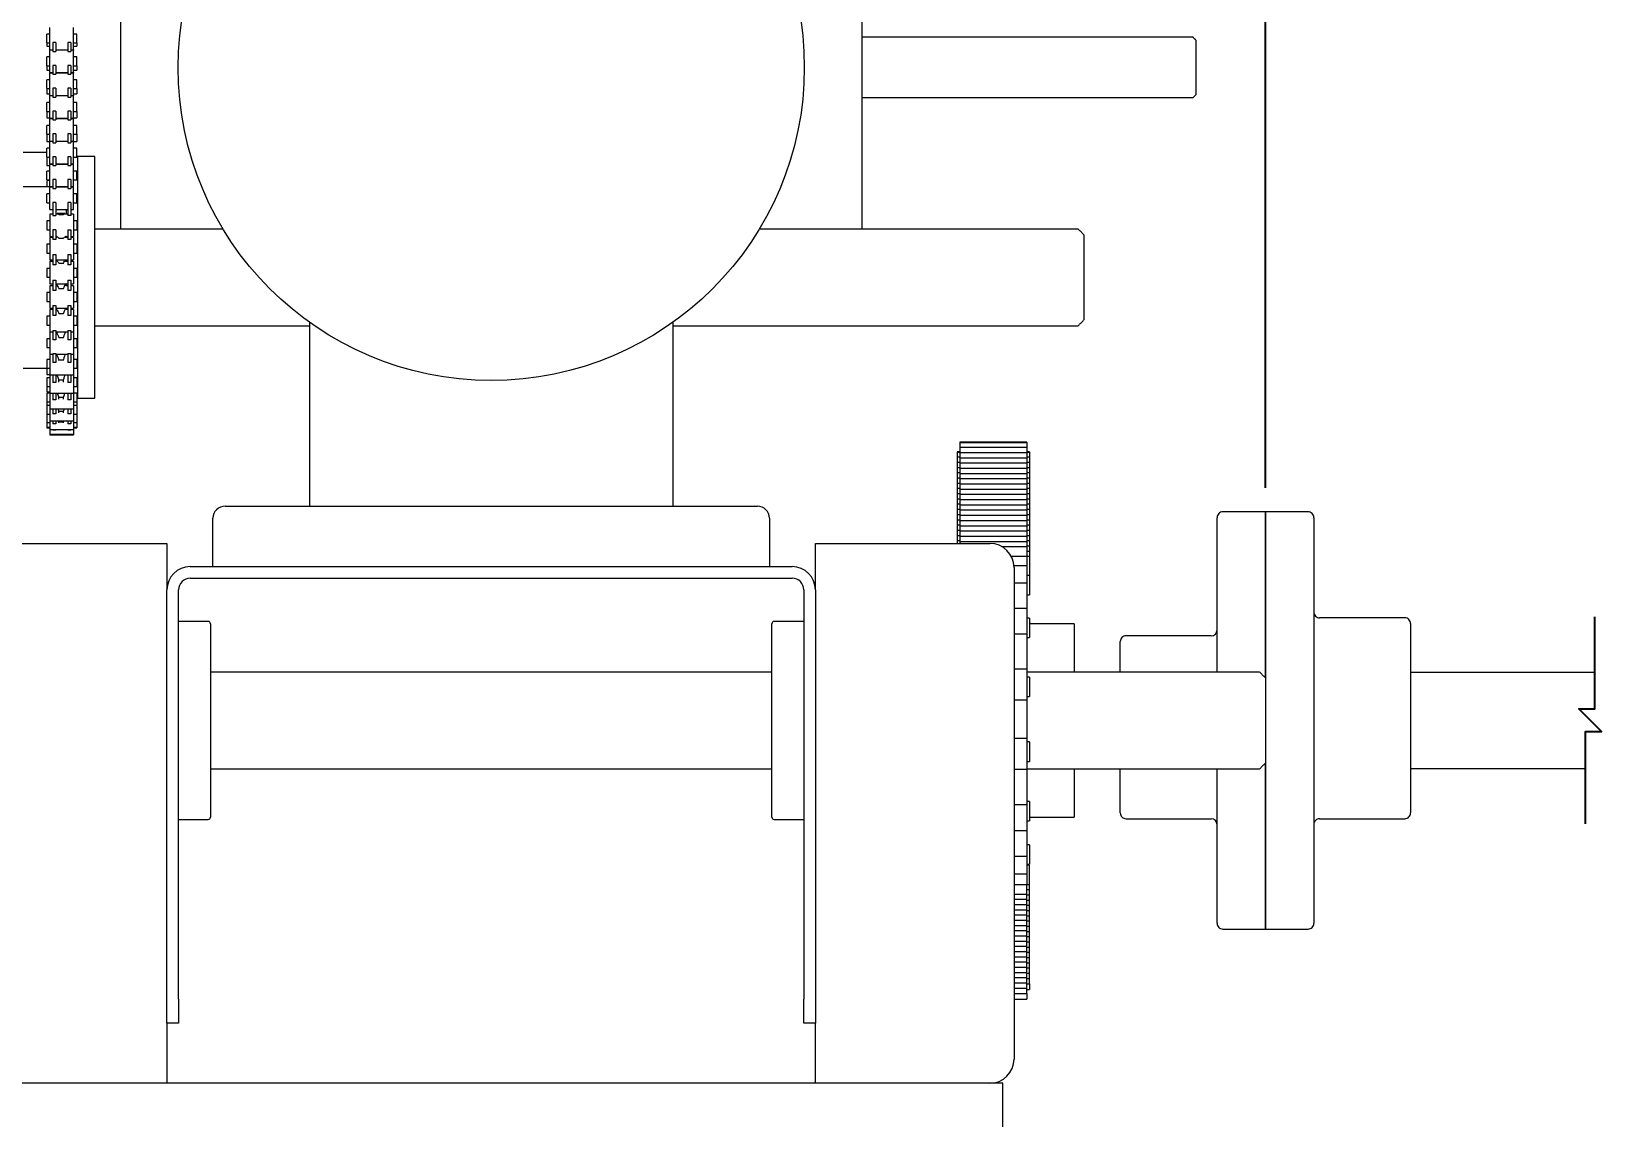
# Model space of a CAD drawing. Header units: inches. Extents: x 28.28 to 36.84, y 9.54 to 18.41.
# Drawn here: x 31.765 to 35.821, y 12.787 to 15.594 of the extents above; entities that cross this region are included whole.
import ezdxf

# ---------------------------------------------------------------- set-up
doc = ezdxf.new("R2010")
doc.units = ezdxf.units.IN
doc.header["$MEASUREMENT"] = 0
doc.header["$PDSIZE"] = -1
doc.layers.add('DIM', color=1, linetype='Continuous')
doc.styles.add('ROMANS', font='romans.shx')
doc.styles.add('SLDTEXTSTYLE0', font='ARIAL.TTF', dxfattribs={"width": 0.7})
doc.dimstyles.new('SLDDIMSTYLE3', dxfattribs={"dimtxt": 0.125, "dimasz": 0.15, "dimexe": 0, "dimexo": 0.0625, "dimgap": 0.03125, "dimtad": 0, "dimtih": 1, "dimtoh": 1, "dimdec": 3, "dimlfac": 4, "dimrnd": 1e-09, "dimzin": 12, "dimdsep": 46, "dimtxsty": 'SLDTEXTSTYLE0', "dimsah": 1, "dimcen": 0.09, "dimadec": 0, "dimazin": 0, "dimtfac": 1, "dimtdec": 3, "dimtofl": 0, "dimtmove": 0, "dimatfit": 3, "dimfxl": 0, "dimtolj": 1, "dimtzin": 12, "dimarcsym": 0})

# ---------------------------------------------------------------- blocks, each defined once
blk = doc.blocks.new('*D9')
at = {"layer": 'DEFPOINTS', "color": 0}
for p in [(34.9523, 18.0737), (30.9523, 14.352), (34.9523, 14.352)]:
    blk.add_point(p, dxfattribs=at)
at = {"layer": 'DIM', "color": 0, "lineweight": -2}
for p, q in [((30.9523, 14.4145), (30.9523, 18.0737)), ((31.1023, 18.0737), (32.2514, 18.0737)), ((34.8023, 18.0737), (33.6532, 18.0737)), ((34.9523, 14.4145), (34.9523, 18.0737))]:
    blk.add_line(p, q, dxfattribs=at)
at = {"layer": 'DIM', "color": 0}
for points in [[(31.1023, 18.0987), (31.1023, 18.0487), (30.9523, 18.0737)], [(34.8023, 18.0987), (34.8023, 18.0487), (34.9523, 18.0737)]]:
    blk.add_solid(points, dxfattribs=at)
at = {"layer": 'DIM', "color": 0, "insert": (32.9523, 18.2403), "char_height": 0.125, "attachment_point": 2, "style": 'ROMANS'}
blk.add_mtext('\\A1;16\\PSHAFT LENGTH', dxfattribs=at)

msp = doc.modelspace()

# ---------------------------------------------------------------- linework, layer by layer
at = {"color": 7, "linetype": 'Continuous', "lineweight": 15}
for p, q in [((33.909835, 16.180615), (33.909835, 15.082981)), ((31.994834, 16.11799), (31.994834, 15.082981)), ((31.804209, 15.563864), (31.804209, 15.586488)), ((31.812336, 15.546426), (31.812336, 15.603926)), ((31.873586, 15.546426), (31.873586, 15.603926)), ((31.88171, 15.563864), (31.88171, 15.586488)), ((31.804209, 15.563864), (31.804209, 15.555381)), ((31.812336, 15.546426), (31.812336, 15.544924)), ((31.812336, 15.487422), (31.812336, 15.544924)), ((31.827336, 15.564629), (31.819836, 15.564629)), ((31.819836, 15.564629), (31.819836, 15.541827)), ((31.819836, 15.541827), (31.827336, 15.541827)), ((31.827336, 15.564629), (31.827336, 15.541827)), ((31.866086, 15.564629), (31.858586, 15.564629)), ((31.858586, 15.564629), (31.858586, 15.541827)), ((31.858586, 15.541827), (31.866086, 15.541827)), ((31.866086, 15.564629), (31.866086, 15.541827)), ((31.873586, 15.546426), (31.873586, 15.544924)), ((31.873586, 15.487422), (31.873586, 15.544924)), ((31.88171, 15.563864), (31.88171, 15.555381)), ((34.772711, 15.570981), (34.772711, 15.429981)), ((31.804209, 15.50486), (31.804209, 15.527486)), ((31.804209, 15.50486), (31.804209, 15.493711)), ((31.827336, 15.505627), (31.819836, 15.505627)), ((31.819836, 15.505627), (31.819836, 15.482825)), ((31.827336, 15.505627), (31.827336, 15.482825)), ((31.866086, 15.505627), (31.858586, 15.505627)), ((31.858586, 15.505627), (31.858586, 15.482825)), ((31.866086, 15.505627), (31.866086, 15.482825)), ((31.88171, 15.50486), (31.88171, 15.527486)), ((31.88171, 15.50486), (31.88171, 15.493711)), ((31.804209, 15.445859), (31.804209, 15.468483)), ((31.812336, 15.487422), (31.812336, 15.48592)), ((31.812336, 15.428421), (31.812336, 15.48592)), ((31.819836, 15.482825), (31.827336, 15.482825)), ((31.858586, 15.482825), (31.866086, 15.482825)), ((31.873586, 15.487422), (31.873586, 15.48592)), ((31.873586, 15.428421), (31.873586, 15.48592)), ((31.88171, 15.445859), (31.88171, 15.468483)), ((31.804209, 15.445859), (31.804209, 15.432042)), ((31.812336, 15.428421), (31.812336, 15.426919)), ((31.812336, 15.369419), (31.812336, 15.426919)), ((31.827336, 15.446624), (31.819836, 15.446624)), ((31.819836, 15.446624), (31.819836, 15.423821)), ((31.819836, 15.423821), (31.827336, 15.423821)), ((31.827336, 15.446624), (31.827336, 15.423821)), ((31.866086, 15.446624), (31.858586, 15.446624)), ((31.858586, 15.446624), (31.858586, 15.423821)), ((31.858586, 15.423821), (31.866086, 15.423821)), ((31.866086, 15.446624), (31.866086, 15.423821)), ((31.873586, 15.428421), (31.873586, 15.426919)), ((31.873586, 15.369419), (31.873586, 15.426919)), ((31.88171, 15.445859), (31.88171, 15.432042)), ((31.804209, 15.386857), (31.804209, 15.409481)), ((31.804209, 15.386857), (31.804209, 15.370374)), ((31.827336, 15.387622), (31.819836, 15.387622)), ((31.819836, 15.387622), (31.819836, 15.36482)), ((31.827336, 15.387622), (31.827336, 15.36482)), ((31.866086, 15.387622), (31.858586, 15.387622)), ((31.858586, 15.387622), (31.858586, 15.36482)), ((31.866086, 15.387622), (31.866086, 15.36482)), ((31.88171, 15.386857), (31.88171, 15.409481)), ((31.88171, 15.386857), (31.88171, 15.370374)), ((31.804209, 15.327853), (31.804209, 15.350479)), ((31.812336, 15.369419), (31.812336, 15.367915)), ((31.812336, 15.310415), (31.812336, 15.367915)), ((31.819836, 15.36482), (31.827336, 15.36482)), ((31.858586, 15.36482), (31.866086, 15.36482)), ((31.873586, 15.369419), (31.873586, 15.367915)), ((31.873586, 15.310415), (31.873586, 15.367915)), ((31.88171, 15.327853), (31.88171, 15.350479)), ((31.804209, 15.327853), (31.804209, 15.323244)), ((31.804209, 15.323244), (31.804209, 15.308705)), ((31.804209, 15.268852), (31.804209, 15.291476)), ((31.812336, 15.310415), (31.812336, 15.308705)), ((31.812336, 15.251414), (31.812336, 15.308913)), ((31.827336, 15.328618), (31.819836, 15.328618)), ((31.819836, 15.328618), (31.819836, 15.305818)), ((31.819836, 15.305818), (31.827336, 15.305818)), ((31.827336, 15.328618), (31.827336, 15.305818)), ((31.866086, 15.328618), (31.858586, 15.328618)), ((31.858586, 15.328618), (31.858586, 15.305818)), ((31.858586, 15.305818), (31.866086, 15.305818)), ((31.866086, 15.328618), (31.866086, 15.305818)), ((31.873586, 15.310415), (31.873586, 15.308705)), ((31.873586, 15.251414), (31.873586, 15.308913)), ((31.88171, 15.327853), (31.88171, 15.323244)), ((31.88171, 15.323244), (31.88171, 15.308705)), ((31.88171, 15.268852), (31.88171, 15.291476)), ((31.804209, 15.268852), (31.804209, 15.261577)), ((31.804209, 15.261577), (31.804209, 15.247037)), ((31.812336, 15.251414), (31.812336, 15.249912)), ((31.827336, 15.269617), (31.819836, 15.269617)), ((31.819836, 15.269617), (31.819836, 15.246814)), ((31.827336, 15.269617), (31.827336, 15.246814)), ((31.854897, 15.249912), (31.854897, 15.251414)), ((31.866086, 15.269617), (31.858586, 15.269617)), ((31.858586, 15.269617), (31.858586, 15.246814)), ((31.866086, 15.269617), (31.866086, 15.246814)), ((31.884896, 14.645481), (31.884896, 15.270482)), ((31.884896, 14.645481), (31.884896, 15.270478)), ((31.928647, 14.645481), (31.928647, 15.270478)), ((31.804209, 15.209848), (31.804209, 15.232474)), ((31.812336, 15.192412), (31.812336, 15.249912)), ((31.819836, 15.246814), (31.827336, 15.246814)), ((31.827336, 15.210615), (31.819836, 15.210615)), ((31.819836, 15.210615), (31.819836, 15.187813)), ((31.827336, 15.210615), (31.827336, 15.187813)), ((31.858586, 15.246814), (31.866086, 15.246814)), ((31.866086, 15.210615), (31.858586, 15.210615)), ((31.858586, 15.210615), (31.858586, 15.187813)), ((31.866086, 15.210615), (31.866086, 15.187813)), ((31.873586, 15.192412), (31.873586, 15.249912)), ((31.88171, 15.209848), (31.88171, 15.232474)), ((31.804209, 15.207994), (31.804209, 15.199907)), ((31.804209, 15.199907), (31.804209, 15.192356)), ((31.804209, 15.150846), (31.804209, 15.173472)), ((31.812336, 15.133408), (31.812336, 15.190908)), ((31.819836, 15.187813), (31.827336, 15.187813)), ((31.854897, 15.190908), (31.854897, 15.192356)), ((31.858586, 15.187813), (31.866086, 15.187813)), ((31.873586, 15.133408), (31.873586, 15.190908)), ((31.88171, 15.150846), (31.88171, 15.173472)), ((31.827336, 15.151611), (31.819836, 15.151611)), ((31.819836, 15.151611), (31.819836, 15.11811)), ((31.827336, 15.151611), (31.827336, 15.11811)), ((31.854897, 15.123602), (31.854897, 15.133408)), ((31.866086, 15.151611), (31.858586, 15.151611)), ((31.858586, 15.151611), (31.858586, 15.11811)), ((31.866086, 15.151611), (31.866086, 15.11811)), ((31.804209, 15.10377), (31.804209, 15.095684)), ((31.804209, 15.095684), (31.804209, 15.081144)), ((31.812336, 15.121208), (31.812336, 15.100659)), ((31.812336, 15.100659), (31.812336, 15.063708)), ((31.819836, 15.11811), (31.827336, 15.11811)), ((31.835084, 15.120894), (31.847148, 15.120894)), ((31.854897, 15.121208), (31.854897, 15.123602)), ((31.866086, 15.11811), (31.858586, 15.11811)), ((31.873586, 15.121208), (31.873586, 15.100659)), ((31.873586, 15.100659), (31.873586, 15.063708)), ((31.88171, 15.10377), (31.88171, 15.095684)), ((31.88171, 15.095684), (31.88171, 15.081144)), ((31.812336, 15.060991), (31.812336, 15.035783)), ((31.827336, 15.08124), (31.819836, 15.08124)), ((31.819836, 15.08124), (31.819836, 15.055824)), ((31.827336, 15.055824), (31.819836, 15.055824)), ((31.827336, 15.08124), (31.827336, 15.055824)), ((31.835084, 15.059285), (31.847148, 15.059285)), ((31.854897, 15.060991), (31.854897, 15.063708)), ((31.858586, 15.08124), (31.866086, 15.08124)), ((31.858586, 15.08124), (31.858586, 15.055824)), ((31.866086, 15.055824), (31.858586, 15.055824)), ((31.866086, 15.08124), (31.866086, 15.055824)), ((31.873586, 15.060991), (31.873586, 15.035783)), ((34.483584, 15.067982), (34.483584, 14.847982)), ((31.804209, 15.043553), (31.804209, 15.033636)), ((31.804209, 15.033636), (31.804209, 15.020929)), ((31.812336, 15.035783), (31.812336, 15.003491)), ((31.819836, 15.016808), (31.827336, 15.016808)), ((31.819836, 15.016808), (31.819836, 14.990533)), ((31.827336, 15.016808), (31.827336, 14.990533)), ((31.858586, 15.016808), (31.866086, 15.016808)), ((31.858586, 15.016808), (31.858586, 14.990533)), ((31.866086, 15.016808), (31.866086, 14.990533)), ((31.873586, 15.035783), (31.873586, 15.003491)), ((31.88171, 15.043553), (31.88171, 15.033636)), ((31.88171, 15.033636), (31.88171, 15.020929)), ((31.804209, 14.981301), (31.804209, 14.96951)), ((31.804209, 14.96951), (31.804209, 14.958675)), ((31.812336, 14.998739), (31.812336, 14.968773)), ((31.812336, 14.968773), (31.812336, 14.941237)), ((31.827336, 14.990533), (31.819836, 14.990533)), ((31.835084, 14.994914), (31.847148, 14.994914)), ((31.854897, 14.998739), (31.854897, 15.003491)), ((31.866086, 14.990533), (31.858586, 14.990533)), ((31.873586, 14.998739), (31.873586, 14.968773)), ((31.873586, 14.968773), (31.873586, 14.941237)), ((31.88171, 14.981301), (31.88171, 14.96951)), ((31.88171, 14.96951), (31.88171, 14.958675)), ((31.812336, 14.936154), (31.812336, 14.901464)), ((31.819836, 14.950762), (31.827336, 14.950762)), ((31.819836, 14.950762), (31.819836, 14.924348)), ((31.827336, 14.950762), (31.827336, 14.924348)), ((31.835084, 14.929535), (31.847148, 14.929535)), ((31.854897, 14.936154), (31.854897, 14.941237)), ((31.858586, 14.950762), (31.866086, 14.950762)), ((31.858586, 14.950762), (31.858586, 14.924348)), ((31.866086, 14.950762), (31.866086, 14.924348)), ((31.873586, 14.936154), (31.873586, 14.901464)), ((31.804209, 14.918717), (31.804209, 14.905068)), ((31.804209, 14.905068), (31.804209, 14.896093)), ((31.812336, 14.901464), (31.812336, 14.878655)), ((31.827336, 14.924348), (31.819836, 14.924348)), ((31.866086, 14.924348), (31.858586, 14.924348)), ((31.873586, 14.901464), (31.873586, 14.878655)), ((31.88171, 14.918717), (31.88171, 14.905068)), ((31.88171, 14.905068), (31.88171, 14.896093)), ((31.804209, 14.857521), (31.804209, 14.842075)), ((31.812336, 14.874959), (31.812336, 14.835706)), ((31.819836, 14.884916), (31.827336, 14.884916)), ((31.819836, 14.884916), (31.819836, 14.859086)), ((31.827336, 14.859086), (31.819836, 14.859086)), ((31.827336, 14.884916), (31.827336, 14.859086)), ((31.835084, 14.864932), (31.847148, 14.864932)), ((31.854897, 14.874959), (31.854897, 14.878655)), ((31.858586, 14.884916), (31.866086, 14.884916)), ((31.858586, 14.884916), (31.858586, 14.859086)), ((31.866086, 14.859086), (31.858586, 14.859086)), ((31.866086, 14.884916), (31.866086, 14.859086)), ((31.873586, 14.874959), (31.873586, 14.835706)), ((31.88171, 14.857521), (31.88171, 14.842075)), ((31.804209, 14.842075), (31.804209, 14.834897)), ((31.812336, 14.835706), (31.812336, 14.817459)), ((31.812336, 14.816828), (31.812336, 14.773302)), ((31.819836, 14.82107), (31.827336, 14.82107)), ((31.819836, 14.82107), (31.819836, 14.796536)), ((31.827336, 14.82107), (31.827336, 14.796536)), ((31.858586, 14.82107), (31.866086, 14.82107)), ((31.858586, 14.82107), (31.858586, 14.796536)), ((31.866086, 14.82107), (31.866086, 14.796536)), ((31.873586, 14.835706), (31.873586, 14.817459)), ((31.873586, 14.816828), (31.873586, 14.773302)), ((31.88171, 14.842075), (31.88171, 14.834897)), ((32.483585, 14.366731), (32.483585, 14.841429)), ((33.421084, 14.841429), (33.421084, 14.366731)), ((31.804209, 14.79939), (31.804209, 14.782264)), ((31.804209, 14.782264), (31.804209, 14.776764)), ((31.812336, 14.773302), (31.812336, 14.759326)), ((31.827336, 14.796536), (31.819836, 14.796536)), ((31.835084, 14.802865), (31.847148, 14.802865)), ((31.866086, 14.796536), (31.858586, 14.796536)), ((31.873586, 14.773302), (31.873586, 14.759326)), ((31.88171, 14.79939), (31.88171, 14.782264)), ((31.88171, 14.782264), (31.88171, 14.776764)), ((31.804209, 14.745917), (31.804209, 14.727271)), ((31.804209, 14.727271), (31.804209, 14.723293)), ((31.812336, 14.759326), (31.812336, 14.715962)), ((31.819836, 14.760982), (31.827336, 14.760982)), ((31.819836, 14.760982), (31.819836, 14.738412)), ((31.827336, 14.738412), (31.819836, 14.738412)), ((31.827336, 14.760982), (31.827336, 14.738412)), ((31.835084, 14.743519), (31.835084, 14.745032)), ((31.835084, 14.745032), (31.847148, 14.745032)), ((31.847148, 14.743519), (31.847148, 14.745032)), ((31.858586, 14.760982), (31.866086, 14.760982)), ((31.858586, 14.760982), (31.858586, 14.738412)), ((31.866086, 14.738412), (31.858586, 14.738412)), ((31.866086, 14.760982), (31.866086, 14.738412)), ((31.873586, 14.759326), (31.873586, 14.715962)), ((31.88171, 14.745917), (31.88171, 14.727271)), ((31.88171, 14.727271), (31.88171, 14.723293)), ((31.804209, 14.723293), (31.804209, 14.706883)), ((31.804209, 14.698574), (31.804209, 14.678604)), ((31.812336, 14.715962), (31.812336, 14.705855)), ((31.812336, 14.705855), (31.812336, 14.665261)), ((31.819836, 14.706294), (31.827336, 14.706294)), ((31.819836, 14.706294), (31.819836, 14.686312)), ((31.827336, 14.686312), (31.819836, 14.686312)), ((31.827336, 14.706294), (31.827336, 14.686312)), ((31.835084, 14.687216), (31.835084, 14.693005)), ((31.835084, 14.693005), (31.847148, 14.693005)), ((31.847148, 14.687216), (31.847148, 14.693005)), ((31.858586, 14.706294), (31.866086, 14.706294)), ((31.858586, 14.706294), (31.858586, 14.686312)), ((31.866086, 14.686312), (31.858586, 14.686312)), ((31.866086, 14.706294), (31.866086, 14.686312)), ((31.873586, 14.715962), (31.873586, 14.705855)), ((31.873586, 14.705855), (31.873586, 14.665261)), ((31.88171, 14.698574), (31.88171, 14.678604)), ((31.804209, 14.678604), (31.804209, 14.675947)), ((31.804209, 14.675947), (31.804209, 14.661858)), ((31.804209, 14.658653), (31.804209, 14.637601)), ((31.812336, 14.665261), (31.812336, 14.658509)), ((31.812336, 14.658653), (31.812336, 14.622587)), ((31.819836, 14.658512), (31.827336, 14.658512)), ((31.819836, 14.658512), (31.819836, 14.641663)), ((31.827336, 14.658512), (31.827336, 14.641663)), ((31.835084, 14.643374), (31.835084, 14.648208)), ((31.835084, 14.648208), (31.847148, 14.648208)), ((31.847148, 14.643374), (31.847148, 14.648208)), ((31.858586, 14.658512), (31.866086, 14.658512)), ((31.858586, 14.658512), (31.858586, 14.641663)), ((31.866086, 14.658512), (31.866086, 14.641663)), ((31.873586, 14.665261), (31.873586, 14.658509)), ((31.873586, 14.658653), (31.873586, 14.622587)), ((31.88171, 14.678604), (31.88171, 14.675947)), ((31.88171, 14.658653), (31.88171, 14.637601)), ((31.804209, 14.637601), (31.804209, 14.636026)), ((31.804209, 14.636026), (31.804209, 14.627252)), ((31.804209, 14.627252), (31.804209, 14.605384)), ((31.804209, 14.605384), (31.804209, 14.604626)), ((31.804209, 14.604626), (31.804209, 14.582837)), ((31.812336, 14.622587), (31.812336, 14.618591)), ((31.812336, 14.618893), (31.812336, 14.589112)), ((31.827336, 14.641663), (31.819836, 14.641663)), ((31.819836, 14.61894), (31.819836, 14.605689)), ((31.827336, 14.605689), (31.819836, 14.605689)), ((31.827336, 14.61894), (31.827336, 14.605689)), ((31.835084, 14.608113), (31.835084, 14.611861)), ((31.835084, 14.611861), (31.847148, 14.611861)), ((31.847148, 14.608113), (31.847148, 14.611861)), ((31.866086, 14.641663), (31.858586, 14.641663)), ((31.858586, 14.61894), (31.858586, 14.605689)), ((31.866086, 14.605689), (31.858586, 14.605689)), ((31.866086, 14.61894), (31.866086, 14.605689)), ((31.873586, 14.622587), (31.873586, 14.618591)), ((31.873586, 14.618893), (31.873586, 14.589112)), ((31.88171, 14.637601), (31.88171, 14.636026)), ((31.88171, 14.636026), (31.88171, 14.627252)), ((31.88171, 14.627252), (31.88171, 14.605384)), ((31.88171, 14.605384), (31.88171, 14.604626)), ((31.88171, 14.604626), (31.88171, 14.582837)), ((31.804209, 14.582837), (31.804209, 14.582607)), ((31.804209, 14.582607), (31.804209, 14.570581)), ((31.804209, 14.570581), (31.804209, 14.570574)), ((31.804209, 14.570581), (31.804209, 14.568856)), ((31.812336, 14.589112), (31.812336, 14.58719)), ((31.812336, 14.58719), (31.812336, 14.565756)), ((31.812336, 14.565756), (31.812336, 14.565169)), ((31.812336, 14.565169), (31.812336, 14.553155)), ((31.819836, 14.58719), (31.819836, 14.579376)), ((31.827336, 14.579376), (31.819836, 14.579376)), ((31.819836, 14.565169), (31.819836, 14.563449)), ((31.827336, 14.563449), (31.819836, 14.563449)), ((31.827336, 14.58719), (31.827336, 14.579376)), ((31.827336, 14.565169), (31.827336, 14.563449)), ((31.835084, 14.582394), (31.835084, 14.584954)), ((31.835084, 14.584954), (31.847148, 14.584954)), ((31.847148, 14.582394), (31.847148, 14.584954)), ((31.858586, 14.58719), (31.858586, 14.579376)), ((31.866086, 14.579376), (31.858586, 14.579376)), ((31.858586, 14.565169), (31.858586, 14.563449)), ((31.866086, 14.563449), (31.858586, 14.563449)), ((31.866086, 14.58719), (31.866086, 14.579376)), ((31.866086, 14.565169), (31.866086, 14.563449)), ((31.873586, 14.589112), (31.873586, 14.58719)), ((31.873586, 14.58719), (31.873586, 14.565756)), ((31.873586, 14.565756), (31.873586, 14.565169)), ((31.873586, 14.565169), (31.873586, 14.553155)), ((31.88171, 14.582837), (31.88171, 14.582607)), ((31.88171, 14.582607), (31.88171, 14.570581)), ((31.88171, 14.570581), (31.88171, 14.570574)), ((31.88171, 14.570581), (31.88171, 14.568856)), ((31.812336, 14.553155), (31.812336, 14.553136)), ((31.812336, 14.553155), (31.812336, 14.551418)), ((31.873586, 14.553155), (31.873586, 14.553136)), ((31.873586, 14.553155), (31.873586, 14.551418)), ((34.162585, 14.532082), (34.162585, 14.530409)), ((34.162585, 14.530409), (34.162585, 14.518101)), ((34.336334, 14.532087), (34.336334, 14.530409)), ((34.336334, 14.530409), (34.336334, 14.518101)), ((34.155711, 14.507085), (34.155711, 14.50541)), ((34.155711, 14.50541), (34.155711, 14.493102)), ((34.155711, 14.493102), (34.155711, 14.479595)), ((34.162585, 14.518101), (34.162585, 14.504596)), ((34.162585, 14.504596), (34.162585, 14.491088)), ((34.162585, 14.491088), (34.162585, 14.477583)), ((34.336334, 14.518101), (34.336334, 14.504596)), ((34.336334, 14.504596), (34.336334, 14.491088)), ((34.336334, 14.491088), (34.336334, 14.477583)), ((34.34321, 14.507085), (34.34321, 14.50541)), ((34.34321, 14.50541), (34.34321, 14.493102)), ((34.34321, 14.493102), (34.34321, 14.479595)), ((34.155711, 14.479595), (34.155711, 14.46609)), ((34.155711, 14.46609), (34.155711, 14.452582)), ((34.155711, 14.452582), (34.155711, 14.439077)), ((34.162585, 14.477583), (34.162585, 14.464076)), ((34.162585, 14.464076), (34.162585, 14.450571)), ((34.162585, 14.450571), (34.162585, 14.437247)), ((34.336334, 14.477583), (34.336334, 14.464076)), ((34.336334, 14.464076), (34.336334, 14.450571)), ((34.336334, 14.450571), (34.336334, 14.437247)), ((34.34321, 14.479595), (34.34321, 14.46609)), ((34.34321, 14.46609), (34.34321, 14.452582)), ((34.34321, 14.452582), (34.34321, 14.439077)), ((34.155711, 14.439077), (34.155711, 14.425509)), ((34.155711, 14.42557), (34.155711, 14.412246)), ((34.155711, 14.412065), (34.155711, 14.398558)), ((34.162585, 14.437064), (34.162585, 14.423559)), ((34.162585, 14.423559), (34.162585, 14.410052)), ((34.162585, 14.410052), (34.162585, 14.396545)), ((34.336334, 14.437064), (34.336334, 14.423559)), ((34.336334, 14.423559), (34.336334, 14.410052)), ((34.336334, 14.410052), (34.336334, 14.396545)), ((34.34321, 14.439077), (34.34321, 14.425509)), ((34.34321, 14.42557), (34.34321, 14.412246)), ((34.34321, 14.412065), (34.34321, 14.398558)), ((32.264836, 14.366731), (33.639835, 14.366731)), ((34.155711, 14.398558), (34.155711, 14.385051)), ((34.155711, 14.385051), (34.155711, 14.371546)), ((34.155711, 14.371546), (34.155711, 14.358039)), ((34.162585, 14.396545), (34.162585, 14.38304)), ((34.162585, 14.38304), (34.162585, 14.369532)), ((34.162585, 14.369532), (34.162585, 14.356028)), ((34.336334, 14.396545), (34.336334, 14.38304)), ((34.336334, 14.38304), (34.336334, 14.369532)), ((34.336334, 14.369532), (34.336334, 14.356028)), ((34.34321, 14.398558), (34.34321, 14.385051)), ((34.34321, 14.385051), (34.34321, 14.371546)), ((34.34321, 14.371546), (34.34321, 14.358039)), ((32.233586, 14.210482), (32.233586, 14.33548)), ((33.671086, 14.33548), (33.671086, 14.210482)), ((34.155711, 14.358039), (34.155711, 14.344534)), ((34.155711, 14.344534), (34.155711, 14.331026)), ((34.155711, 14.331026), (34.155711, 14.317522)), ((34.162585, 14.356028), (34.162585, 14.34252)), ((34.162585, 14.34252), (34.162585, 14.329015)), ((34.162585, 14.329015), (34.162585, 14.315508)), ((34.336334, 14.356028), (34.336334, 14.34252)), ((34.336334, 14.34252), (34.336334, 14.329015)), ((34.336334, 14.329015), (34.336334, 14.315508)), ((34.34321, 14.358039), (34.34321, 14.344534)), ((34.34321, 14.344534), (34.34321, 14.331026)), ((34.34321, 14.331026), (34.34321, 14.317522)), ((34.827336, 13.937856), (34.827336, 14.337043)), ((34.952334, 13.922857), (34.952334, 14.352043)), ((34.952334, 14.352043), (34.952334, 13.922857)), ((35.077335, 14.337043), (35.077335, 13.288919)), ((34.155711, 14.317522), (34.155711, 14.304014)), ((34.155711, 14.304014), (34.155711, 14.290509)), ((34.155711, 14.290509), (34.155711, 14.277002)), ((34.162585, 14.315508), (34.162585, 14.302003)), ((34.162585, 14.302003), (34.162585, 14.288496)), ((34.162585, 14.288496), (34.162585, 14.274991)), ((34.336334, 14.315508), (34.336334, 14.302003)), ((34.336334, 14.302003), (34.336334, 14.288496)), ((34.336334, 14.288496), (34.336334, 14.274991)), ((34.34321, 14.317522), (34.34321, 14.304014)), ((34.34321, 14.304014), (34.34321, 14.290509)), ((34.34321, 14.290509), (34.34321, 14.277002)), ((31.664209, 14.270732), (32.054835, 14.270732)), ((32.054835, 14.270732), (32.114834, 14.270732)), ((32.114834, 14.270732), (32.114834, 14.150481)), ((33.789835, 14.150481), (33.789835, 14.270732)), ((33.789835, 14.270732), (33.849834, 14.270732)), ((33.849834, 14.270732), (34.24046, 14.270732)), ((34.155711, 14.277002), (34.155711, 14.270732)), ((34.162585, 14.274991), (34.162585, 14.270732)), ((34.296336, 14.237222), (34.336334, 14.237222)), ((34.296336, 14.237222), (34.296336, 14.236234)), ((34.336334, 14.274991), (34.336334, 14.261484)), ((34.336334, 14.261484), (34.336334, 14.237222)), ((34.336334, 14.237222), (34.336334, 14.212404)), ((34.34321, 14.277002), (34.34321, 14.263497)), ((34.34321, 14.263497), (34.34321, 14.24999)), ((34.34321, 14.24999), (34.34321, 14.236485)), ((32.174835, 14.210482), (33.729834, 14.210482)), ((34.302961, 14.208231), (34.302961, 12.937981)), ((34.336334, 14.212404), (34.336334, 14.168336)), ((34.34321, 14.236485), (34.34321, 14.187403)), ((32.174835, 14.180482), (33.729834, 14.180482)), ((34.302961, 14.168336), (34.336334, 14.168336)), ((34.336334, 14.168336), (34.336334, 14.102072)), ((34.34321, 14.187403), (34.34321, 14.137403)), ((32.114834, 13.092982), (32.114834, 14.150481)), ((32.144836, 13.092982), (32.144836, 14.150481)), ((33.759836, 14.150481), (33.759836, 13.092982)), ((33.789835, 14.150481), (33.789835, 13.092982)), ((34.336334, 14.102072), (34.336334, 14.037161)), ((34.34321, 14.077075), (34.34321, 14.027076)), ((32.227236, 14.062881), (32.227236, 13.986702)), ((33.677436, 13.563082), (33.677436, 14.062881)), ((34.302961, 14.037161), (34.336334, 14.037161)), ((34.336334, 14.037161), (34.336334, 13.945727)), ((34.458149, 14.062982), (34.458149, 13.937856)), ((35.327334, 14.063263), (35.327334, 14.033285)), ((34.577334, 13.937856), (34.577334, 14.016732)), ((35.327334, 14.033285), (35.327334, 14.014904)), ((35.327334, 14.014904), (35.327334, 13.609231)), ((32.227236, 13.986702), (32.227236, 13.563082)), ((34.336334, 13.945727), (34.302961, 13.945727)), ((34.336334, 13.945727), (34.336334, 13.866695)), ((34.34321, 13.924837), (34.34321, 13.874837)), ((34.952334, 13.922857), (34.952334, 13.703106)), ((34.302961, 13.866695), (34.336334, 13.866695)), ((34.336334, 13.866695), (34.336334, 13.766115)), ((34.336334, 13.766115), (34.302961, 13.766115)), ((34.336334, 13.766115), (34.336334, 13.686811)), ((34.34321, 13.757376), (34.34321, 13.707376)), ((34.302961, 13.686811), (34.336334, 13.686811)), ((34.336334, 13.686811), (34.336334, 13.594717)), ((34.458149, 13.688106), (34.458149, 13.659864)), ((34.577334, 13.609231), (34.577334, 13.688439)), ((34.827336, 13.492011), (34.827336, 13.688106)), ((34.952334, 13.482824), (34.952334, 13.703106)), ((34.952334, 13.703106), (34.952334, 13.273919)), ((34.458149, 13.659864), (34.458149, 13.562981)), ((34.336334, 13.594717), (34.302961, 13.594717)), ((34.336334, 13.594717), (34.336334, 13.529044)), ((34.34321, 13.604042), (34.34321, 13.554042)), ((34.577334, 13.599799), (34.577334, 13.609231)), ((34.577334, 13.574198), (34.577334, 13.599799)), ((35.327334, 13.609231), (35.327334, 13.599799)), ((35.327334, 13.599799), (35.327334, 13.574198)), ((34.302961, 13.529044), (34.336334, 13.529044)), ((34.336334, 13.529044), (34.336334, 13.461578)), ((34.34321, 13.492032), (34.34321, 13.491716)), ((34.34321, 13.491716), (34.34321, 13.441716)), ((34.827336, 13.288919), (34.827336, 13.492011)), ((34.952334, 13.273919), (34.952334, 13.482824)), ((34.336334, 13.461578), (34.302961, 13.461578)), ((34.336334, 13.461578), (34.336334, 13.416715)), ((34.34321, 13.38948), (34.34321, 13.439479)), ((34.302961, 13.388743), (34.336334, 13.388743)), ((34.336334, 13.416715), (34.336334, 13.388743)), ((34.336334, 13.364478), (34.336334, 13.388743)), ((34.34321, 13.375972), (34.34321, 13.38948)), ((34.336334, 13.350974), (34.336334, 13.364478)), ((34.336334, 13.337466), (34.336334, 13.350974)), ((34.34321, 13.362467), (34.34321, 13.375972)), ((34.34321, 13.34896), (34.34321, 13.362467)), ((34.34321, 13.335453), (34.34321, 13.34896)), ((34.336334, 13.323959), (34.336334, 13.337466)), ((34.336334, 13.310454), (34.336334, 13.323959)), ((34.336334, 13.296947), (34.336334, 13.310454)), ((34.34321, 13.321948), (34.34321, 13.335453)), ((34.34321, 13.308441), (34.34321, 13.321948)), ((34.34321, 13.294936), (34.34321, 13.308441)), ((34.336334, 13.283442), (34.336334, 13.296947)), ((34.336334, 13.269935), (34.336334, 13.283442)), ((34.336334, 13.25643), (34.336334, 13.269935)), ((34.34321, 13.281429), (34.34321, 13.294936)), ((34.34321, 13.267924), (34.34321, 13.281429)), ((34.34321, 13.254416), (34.34321, 13.267924)), ((34.336334, 13.242923), (34.336334, 13.25643)), ((34.336334, 13.229418), (34.336334, 13.242923)), ((34.336334, 13.21591), (34.336334, 13.229418)), ((34.34321, 13.240911), (34.34321, 13.254416)), ((34.34321, 13.227404), (34.34321, 13.240911)), ((34.34321, 13.213899), (34.34321, 13.227404)), ((34.336334, 13.202405), (34.336334, 13.21591)), ((34.336334, 13.188898), (34.336334, 13.201812)), ((34.336334, 13.175393), (34.336334, 13.188898)), ((34.34321, 13.200392), (34.34321, 13.213899)), ((34.34321, 13.186887), (34.34321, 13.200392)), ((34.34321, 13.17338), (34.34321, 13.186887)), ((34.336334, 13.161886), (34.336334, 13.175393)), ((34.336334, 13.148381), (34.336334, 13.161886)), ((34.336334, 13.134874), (34.336334, 13.148381)), ((34.34321, 13.159875), (34.34321, 13.17338)), ((34.34321, 13.146368), (34.34321, 13.159875)), ((34.34321, 13.132863), (34.34321, 13.146368)), ((34.336334, 13.121369), (34.336334, 13.134874)), ((34.336334, 13.107862), (34.336334, 13.12177)), ((34.336334, 13.107862), (34.336334, 13.092998)), ((34.34321, 13.132863), (34.34321, 13.117999)), ((32.114834, 13.030531), (32.114834, 13.092982)), ((32.144836, 13.092982), (32.144836, 13.030481)), ((33.759836, 13.030481), (33.759836, 13.092982)), ((33.789835, 13.092982), (33.789835, 13.030531)), ((32.114834, 13.030531), (32.114834, 12.875481)), ((32.144836, 13.030481), (32.114834, 13.030481)), ((33.789835, 13.030481), (33.759836, 13.030481)), ((33.789835, 12.875481), (33.789835, 13.030531)), ((34.273585, 12.875481), (31.632959, 12.875481)), ((34.273585, 11.052764), (34.273585, 12.875481))]:
    msp.add_line(p, q, dxfattribs=at)
msp.add_lwpolyline([(35.779241, 13.546306), (35.779241, 13.784209), (35.82064, 13.784209), (35.791367, 13.813482), (35.762093, 13.842756), (35.803492, 13.842756), (35.803492, 14.080658)])
msp.add_circle((32.952334, 15.500481), 0.80875, dxfattribs=at)
for centre, radius, start, end in [((32.264832, 14.335484), 0.031247, 89.993258, 180.006742), ((33.639835, 14.33548), 0.031251, 0.000602, 89.999398), ((34.842334, 14.337045), 0.014998, 89.994692, 180.005308), ((35.062337, 14.337045), 0.014998, 359.994692, 90.005308), ((34.24046, 14.208231), 0.062501, 0.000602, 89.999398), ((32.174835, 14.150481), 0.060001, 90.000102, 179.999898), ((33.729834, 14.150481), 0.060001, 0.000102, 89.999898), ((32.174837, 14.150482), 0.030001, 90.002342, 180.002139), ((33.729831, 14.150478), 0.030005, 0.005511, 89.994489), ((35.092334, 14.093261), 0.014998, 179.994692, 270.005308), ((35.312336, 14.063265), 0.014998, 359.994692, 90.005308), ((32.221235, 14.06288), 0.006001, 0.005511, 89.994489), ((33.683437, 14.06288), 0.006001, 90.005511, 179.994489), ((34.812334, 14.046734), 0.015002, 270.001029, 359.990008), ((34.592333, 14.016733), 0.014998, 89.994692, 180.005308), ((32.221235, 13.563082), 0.006001, 270.005511, 359.994489), ((33.683437, 13.563082), 0.006001, 180.005511, 269.994489), ((34.592333, 13.574196), 0.014998, 179.994692, 270.005308), ((34.812334, 13.544196), 0.015002, 0.009992, 89.998971), ((35.092334, 13.5442), 0.014998, 89.994692, 180.005308), ((35.312336, 13.574196), 0.014998, 269.994692, 0.005308), ((34.842334, 13.288918), 0.014998, 179.994692, 270.005308), ((35.062337, 13.288918), 0.014998, 269.994692, 0.005308), ((34.24046, 12.937982), 0.062501, 270.000602, 359.999398)]:
    msp.add_arc(centre, radius, start, end, dxfattribs=at)
for points in [[(31.812336, 15.586488), (31.804209, 15.586488)], [(31.88171, 15.586488), (31.873586, 15.586488)], [(34.765211, 15.578481), (33.909835, 15.578481)], [(34.772711, 15.570981), (34.765211, 15.578481)], [(31.804209, 15.563864), (31.812336, 15.563864)], [(31.804209, 15.555381), (31.812336, 15.555381)], [(31.812336, 15.546426), (31.819836, 15.546426)], [(31.819836, 15.544924), (31.812336, 15.544924)], [(31.827336, 15.546426), (31.858586, 15.546426)], [(31.858586, 15.544924), (31.827336, 15.544924)], [(31.866086, 15.546426), (31.873586, 15.546426)], [(31.873586, 15.544924), (31.866086, 15.544924)], [(31.873586, 15.563864), (31.88171, 15.563864)], [(31.873586, 15.555381), (31.88171, 15.555381)], [(31.812336, 15.527486), (31.804209, 15.527486)], [(31.804209, 15.50486), (31.812336, 15.50486)], [(31.88171, 15.527486), (31.873586, 15.527486)], [(31.873586, 15.50486), (31.88171, 15.50486)], [(31.804209, 15.493711), (31.812336, 15.493711)], [(31.812336, 15.468483), (31.804209, 15.468483)], [(31.812336, 15.487422), (31.819836, 15.487422)], [(31.819836, 15.48592), (31.812336, 15.48592)], [(31.827336, 15.487422), (31.858586, 15.487422)], [(31.858586, 15.48592), (31.827336, 15.48592)], [(31.866086, 15.487422), (31.873586, 15.487422)], [(31.873586, 15.48592), (31.866086, 15.48592)], [(31.873586, 15.493711), (31.88171, 15.493711)], [(31.88171, 15.468483), (31.873586, 15.468483)], [(31.804209, 15.445859), (31.812336, 15.445859)], [(31.804209, 15.432042), (31.812336, 15.432042)], [(31.812336, 15.428421), (31.819836, 15.428421)], [(31.819836, 15.426919), (31.812336, 15.426919)], [(31.827336, 15.428421), (31.858586, 15.428421)], [(31.858586, 15.426919), (31.827336, 15.426919)], [(31.866086, 15.428421), (31.873586, 15.428421)], [(31.873586, 15.426919), (31.866086, 15.426919)], [(31.873586, 15.445859), (31.88171, 15.445859)], [(31.873586, 15.432042), (31.88171, 15.432042)], [(33.909835, 15.422481), (34.765211, 15.422481)], [(34.765211, 15.422481), (34.772711, 15.429981)], [(31.812336, 15.409481), (31.804209, 15.409481)], [(31.804209, 15.386857), (31.812336, 15.386857)], [(31.88171, 15.409481), (31.873586, 15.409481)], [(31.873586, 15.386857), (31.88171, 15.386857)], [(31.804209, 15.370374), (31.812336, 15.370374)], [(31.812336, 15.350479), (31.804209, 15.350479)], [(31.812336, 15.369419), (31.819836, 15.369419)], [(31.819836, 15.367915), (31.812336, 15.367915)], [(31.827336, 15.369419), (31.858586, 15.369419)], [(31.858586, 15.367915), (31.827336, 15.367915)], [(31.866086, 15.369419), (31.873586, 15.369419)], [(31.873586, 15.367915), (31.866086, 15.367915)], [(31.873586, 15.370374), (31.88171, 15.370374)], [(31.88171, 15.350479), (31.873586, 15.350479)], [(31.804209, 15.327853), (31.812336, 15.327853)], [(31.804209, 15.308705), (31.812336, 15.308705)], [(31.812336, 15.291476), (31.804209, 15.291476)], [(31.812336, 15.310415), (31.819836, 15.310415)], [(31.819836, 15.308913), (31.812336, 15.308913)], [(31.827336, 15.310415), (31.858586, 15.310415)], [(31.858586, 15.308913), (31.827336, 15.308913)], [(31.828708, 15.310415), (31.828464, 15.308561)], [(31.866086, 15.310415), (31.873586, 15.310415)], [(31.873586, 15.308913), (31.866086, 15.308913)], [(31.873586, 15.327853), (31.88171, 15.327853)], [(31.873586, 15.308705), (31.88171, 15.308705)], [(31.88171, 15.291476), (31.873586, 15.291476)], [(31.743023, 15.281732), (31.804209, 15.281732)], [(31.804209, 15.268852), (31.812336, 15.268852)], [(31.812336, 15.251414), (31.819836, 15.251414)], [(31.827336, 15.251414), (31.858586, 15.251414)], [(31.829391, 15.251414), (31.82907, 15.250252)], [(31.853163, 15.250252), (31.852841, 15.251414)], [(31.866086, 15.251414), (31.873586, 15.251414)], [(31.873586, 15.268852), (31.88171, 15.268852)], [(31.884896, 15.270482), (31.88171, 15.270482)], [(31.928647, 15.270482), (31.884896, 15.270482)], [(31.804209, 15.247037), (31.812336, 15.247037)], [(31.812336, 15.232474), (31.804209, 15.232474)], [(31.819836, 15.249912), (31.812336, 15.249912)], [(31.858586, 15.249912), (31.827336, 15.249912)], [(31.873586, 15.249912), (31.866086, 15.249912)], [(31.88171, 15.232474), (31.873586, 15.232474)], [(31.819836, 15.192356), (31.743023, 15.192356)], [(31.804209, 15.209848), (31.812336, 15.209848)], [(31.812336, 15.207994), (31.804209, 15.207994)], [(31.812336, 15.173472), (31.804209, 15.173472)], [(31.812336, 15.192412), (31.819836, 15.192412)], [(31.819836, 15.190908), (31.812336, 15.190908)], [(31.827336, 15.192412), (31.858586, 15.192412)], [(31.858586, 15.190908), (31.827336, 15.190908)], [(31.866086, 15.192412), (31.873586, 15.192412)], [(31.873586, 15.190908), (31.866086, 15.190908)], [(31.873586, 15.209848), (31.88171, 15.209848)], [(31.88171, 15.173472), (31.873586, 15.173472)], [(31.804209, 15.150846), (31.812336, 15.150846)], [(31.812336, 15.133408), (31.819836, 15.133408)], [(31.827336, 15.133408), (31.858586, 15.133408)], [(31.866086, 15.133408), (31.873586, 15.133408)], [(31.873586, 15.150846), (31.88171, 15.150846)], [(31.812336, 15.10377), (31.804209, 15.10377)], [(31.819836, 15.121208), (31.812336, 15.121208)], [(31.832139, 15.121208), (31.827336, 15.121208)], [(31.828248, 15.121842), (31.82907, 15.121858)], [(31.82907, 15.121858), (31.830257, 15.122534)], [(31.850685, 15.122815), (31.831545, 15.122815)], [(31.858586, 15.121208), (31.850093, 15.121208)], [(31.851975, 15.122534), (31.853163, 15.121858)], [(31.853163, 15.121858), (31.853984, 15.121842)], [(31.873586, 15.121208), (31.866086, 15.121208)], [(31.88171, 15.10377), (31.873586, 15.10377)], [(31.804209, 15.081144), (31.812336, 15.081144)], [(31.812336, 15.063708), (31.819836, 15.063708)], [(31.819836, 15.060991), (31.812336, 15.060991)], [(31.830529, 15.060991), (31.827336, 15.060991)], [(31.828115, 15.064415), (31.82907, 15.063237)], [(31.82907, 15.063237), (31.830257, 15.06315)], [(31.858586, 15.060991), (31.851703, 15.060991)], [(31.851975, 15.06315), (31.853163, 15.063237)], [(31.853163, 15.063237), (31.854118, 15.064415)], [(31.854747, 15.063708), (31.858586, 15.063708)], [(31.866086, 15.063708), (31.873586, 15.063708)], [(31.873586, 15.060991), (31.866086, 15.060991)], [(31.873586, 15.081144), (31.88171, 15.081144)], [(32.25968, 15.082981), (31.928647, 15.082981)], [(34.468584, 15.082981), (33.644989, 15.082981)], [(34.483584, 15.067982), (34.468584, 15.082981)], [(31.812336, 15.043553), (31.804209, 15.043553)], [(31.804209, 15.020929), (31.812336, 15.020929)], [(31.88171, 15.043553), (31.873586, 15.043553)], [(31.873586, 15.020929), (31.88171, 15.020929)], [(31.812336, 14.981301), (31.804209, 14.981301)], [(31.812336, 15.003491), (31.819836, 15.003491)], [(31.819836, 14.998739), (31.812336, 14.998739)], [(31.827336, 15.003491), (31.858586, 15.003491)], [(31.829215, 14.998739), (31.827336, 14.998739)], [(31.828356, 15.003491), (31.82907, 15.001743)], [(31.82907, 15.001743), (31.830257, 15.000898)], [(31.851975, 15.000898), (31.853163, 15.001743)], [(31.858586, 14.998739), (31.853017, 14.998739)], [(31.853163, 15.001743), (31.853876, 15.003491)], [(31.866086, 15.003491), (31.873586, 15.003491)], [(31.873586, 14.998739), (31.866086, 14.998739)], [(31.88171, 14.981301), (31.873586, 14.981301)], [(31.804209, 14.958675), (31.812336, 14.958675)], [(31.812336, 14.941237), (31.819836, 14.941237)], [(31.819836, 14.936154), (31.812336, 14.936154)], [(31.827336, 14.941237), (31.858586, 14.941237)], [(31.828244, 14.936154), (31.827336, 14.936154)], [(31.828251, 14.942012), (31.82907, 14.939055)], [(31.82907, 14.939055), (31.830257, 14.937473)], [(31.851975, 14.937473), (31.853163, 14.939055)], [(31.853163, 14.939055), (31.853982, 14.942012)], [(31.858586, 14.936154), (31.853989, 14.936154)], [(31.866086, 14.941237), (31.873586, 14.941237)], [(31.873586, 14.936154), (31.866086, 14.936154)], [(31.873586, 14.958675), (31.88171, 14.958675)], [(31.812336, 14.918717), (31.804209, 14.918717)], [(31.804209, 14.896093), (31.812336, 14.896093)], [(31.88171, 14.918717), (31.873586, 14.918717)], [(31.873586, 14.896093), (31.88171, 14.896093)], [(31.812336, 14.857521), (31.804209, 14.857521)], [(31.812336, 14.878655), (31.819836, 14.878655)], [(31.819836, 14.874959), (31.812336, 14.874959)], [(31.827336, 14.878655), (31.858586, 14.878655)], [(31.827631, 14.874959), (31.827336, 14.874959)], [(31.82869, 14.878655), (31.82907, 14.876883)], [(31.82907, 14.876883), (31.830257, 14.874609)], [(31.851975, 14.874609), (31.853163, 14.876883)], [(31.853163, 14.876883), (31.853543, 14.878655)], [(31.858586, 14.874959), (31.854601, 14.874959)], [(31.866086, 14.878655), (31.873586, 14.878655)], [(31.873586, 14.874959), (31.866086, 14.874959)], [(31.88171, 14.857521), (31.873586, 14.857521)], [(34.468584, 14.832982), (34.483584, 14.847982)], [(31.804209, 14.834897), (31.812336, 14.834897)], [(31.812336, 14.817459), (31.819836, 14.817459)], [(31.819836, 14.816828), (31.812336, 14.816828)], [(31.827336, 14.817459), (31.858586, 14.817459)], [(31.827357, 14.816828), (31.827336, 14.816828)], [(31.82907, 14.816924), (31.830257, 14.814019)], [(31.851975, 14.814019), (31.853163, 14.816924)], [(31.858586, 14.816828), (31.854873, 14.816828)], [(31.866086, 14.817459), (31.873586, 14.817459)], [(31.873586, 14.816828), (31.866086, 14.816828)], [(31.873586, 14.834897), (31.88171, 14.834897)], [(31.928647, 14.832982), (32.483585, 14.832982)], [(33.421084, 14.832982), (34.468584, 14.832982)], [(31.812336, 14.79939), (31.804209, 14.79939)], [(31.804209, 14.776764), (31.812336, 14.776764)], [(31.88171, 14.79939), (31.873586, 14.79939)], [(31.873586, 14.776764), (31.88171, 14.776764)], [(31.743023, 14.723608), (31.804209, 14.723608)], [(31.812336, 14.745917), (31.804209, 14.745917)], [(31.812336, 14.759326), (31.819836, 14.759326)], [(31.827336, 14.759326), (31.858586, 14.759326)], [(31.829579, 14.759326), (31.830257, 14.757355)], [(31.851975, 14.757355), (31.852654, 14.759326)], [(31.866086, 14.759326), (31.873586, 14.759326)], [(31.88171, 14.745917), (31.873586, 14.745917)], [(31.804209, 14.723293), (31.812336, 14.723293)], [(31.804209, 14.706883), (31.812336, 14.706883)], [(31.812336, 14.698574), (31.804209, 14.698574)], [(31.812336, 14.705855), (31.819836, 14.705855)], [(31.827336, 14.705855), (31.858586, 14.705855)], [(31.866086, 14.705855), (31.873586, 14.705855)], [(31.873586, 14.723293), (31.88171, 14.723293)], [(31.88171, 14.698574), (31.873586, 14.698574)], [(31.804209, 14.675947), (31.812336, 14.675947)], [(31.804209, 14.661858), (31.812336, 14.661858)], [(31.812336, 14.658653), (31.804209, 14.658653)], [(31.812336, 14.658509), (31.819836, 14.658509)], [(31.827336, 14.658509), (31.858586, 14.658509)], [(31.866086, 14.658509), (31.873586, 14.658509)], [(31.873586, 14.675947), (31.88171, 14.675947)], [(31.88171, 14.658653), (31.873586, 14.658653)], [(31.88171, 14.645481), (31.884896, 14.645481)], [(31.884896, 14.645481), (31.928647, 14.645481)], [(31.804209, 14.636026), (31.812336, 14.636026)], [(31.812336, 14.627252), (31.804209, 14.627252)], [(31.804209, 14.604626), (31.812336, 14.604626)], [(31.812336, 14.618591), (31.873586, 14.618591)], [(31.873586, 14.636026), (31.88171, 14.636026)], [(31.88171, 14.627252), (31.873586, 14.627252)], [(31.873586, 14.604626), (31.88171, 14.604626)], [(31.804209, 14.582607), (31.812336, 14.582607)], [(31.804209, 14.570574), (31.812336, 14.570574)], [(31.804209, 14.568856), (31.812336, 14.568856)], [(31.812336, 14.58719), (31.873586, 14.58719)], [(31.812336, 14.565169), (31.873586, 14.565169)], [(31.8342, 14.58719), (31.835084, 14.584954)], [(31.847148, 14.584954), (31.848035, 14.58719)], [(31.873586, 14.582607), (31.88171, 14.582607)], [(31.873586, 14.570574), (31.88171, 14.570574)], [(31.873586, 14.568856), (31.88171, 14.568856)], [(31.812336, 14.553136), (31.873586, 14.553136)], [(31.812336, 14.551418), (31.873586, 14.551418)], [(34.336334, 14.532087), (34.162585, 14.532087)], [(34.336334, 14.530409), (34.162585, 14.530409)], [(34.162585, 14.507088), (34.155711, 14.507088)], [(34.162585, 14.50541), (34.155711, 14.50541)], [(34.162585, 14.493102), (34.155711, 14.493102)], [(34.336334, 14.518101), (34.162585, 14.518101)], [(34.336334, 14.504596), (34.162585, 14.504596)], [(34.336334, 14.491088), (34.162585, 14.491088)], [(34.34321, 14.507088), (34.336334, 14.507088)], [(34.34321, 14.50541), (34.336334, 14.50541)], [(34.34321, 14.493102), (34.336334, 14.493102)], [(34.162585, 14.479595), (34.155711, 14.479595)], [(34.162585, 14.46609), (34.155711, 14.46609)], [(34.162585, 14.452582), (34.155711, 14.452582)], [(34.336334, 14.477583), (34.162585, 14.477583)], [(34.336334, 14.464076), (34.162585, 14.464076)], [(34.336334, 14.450571), (34.162585, 14.450571)], [(34.34321, 14.479595), (34.336334, 14.479595)], [(34.34321, 14.46609), (34.336334, 14.46609)], [(34.34321, 14.452582), (34.336334, 14.452582)], [(34.162585, 14.439077), (34.155711, 14.439077)], [(34.162585, 14.42557), (34.155711, 14.42557)], [(34.162585, 14.412065), (34.155711, 14.412065)], [(34.336334, 14.437064), (34.162585, 14.437064)], [(34.336334, 14.423559), (34.162585, 14.423559)], [(34.336334, 14.410052), (34.162585, 14.410052)], [(34.34321, 14.439077), (34.336334, 14.439077)], [(34.34321, 14.42557), (34.336334, 14.42557)], [(34.34321, 14.412065), (34.336334, 14.412065)], [(34.162585, 14.398558), (34.155711, 14.398558)], [(34.162585, 14.385051), (34.155711, 14.385051)], [(34.162585, 14.371546), (34.155711, 14.371546)], [(34.336334, 14.396545), (34.162585, 14.396545)], [(34.336334, 14.38304), (34.162585, 14.38304)], [(34.336334, 14.369532), (34.162585, 14.369532)], [(34.34321, 14.398558), (34.336334, 14.398558)], [(34.34321, 14.385051), (34.336334, 14.385051)], [(34.34321, 14.371546), (34.336334, 14.371546)], [(34.162585, 14.358039), (34.155711, 14.358039)], [(34.162585, 14.344534), (34.155711, 14.344534)], [(34.162585, 14.331026), (34.155711, 14.331026)], [(34.336334, 14.356028), (34.162585, 14.356028)], [(34.336334, 14.34252), (34.162585, 14.34252)], [(34.336334, 14.329015), (34.162585, 14.329015)], [(34.34321, 14.358039), (34.336334, 14.358039)], [(34.34321, 14.344534), (34.336334, 14.344534)], [(34.34321, 14.331026), (34.336334, 14.331026)], [(34.952334, 14.352043), (34.842336, 14.352043)], [(35.062335, 14.352043), (34.952334, 14.352043)], [(34.162585, 14.317522), (34.155711, 14.317522)], [(34.162585, 14.304014), (34.155711, 14.304014)], [(34.162585, 14.290509), (34.155711, 14.290509)], [(34.336334, 14.315508), (34.162585, 14.315508)], [(34.336334, 14.302003), (34.162585, 14.302003)], [(34.336334, 14.288496), (34.162585, 14.288496)], [(34.34321, 14.317522), (34.336334, 14.317522)], [(34.34321, 14.304014), (34.336334, 14.304014)], [(34.34321, 14.290509), (34.336334, 14.290509)], [(34.162585, 14.277002), (34.155711, 14.277002)], [(34.336334, 14.274991), (34.162585, 14.274991)], [(34.336334, 14.261484), (34.273177, 14.261484)], [(34.34321, 14.277002), (34.336334, 14.277002)], [(34.34321, 14.263497), (34.336334, 14.263497)], [(34.34321, 14.24999), (34.336334, 14.24999)], [(34.336334, 14.212404), (34.30282, 14.212404)], [(34.34321, 14.236485), (34.336334, 14.236485)], [(34.34321, 14.187403), (34.336334, 14.187403)], [(34.336334, 14.137403), (34.34321, 14.137403)], [(34.336334, 14.102077), (34.302961, 14.102077)], [(34.34321, 14.077075), (34.336334, 14.077075)], [(35.312335, 14.078263), (35.092335, 14.078263)], [(32.221235, 14.068881), (32.144836, 14.068881)], [(33.759836, 14.068881), (33.683436, 14.068881)], [(34.458149, 14.062982), (34.34321, 14.062982)], [(34.336334, 14.027076), (34.34321, 14.027076)], [(34.812334, 14.031731), (34.592334, 14.031731)], [(33.677436, 13.937856), (32.227236, 13.937856)], [(34.937335, 13.937856), (34.336334, 13.937856)], [(34.34321, 13.924837), (34.336334, 13.924837)], [(34.952334, 13.922857), (34.937335, 13.937856)], [(35.803492, 13.937357), (35.327334, 13.937357)], [(34.336334, 13.874837), (34.34321, 13.874837)], [(34.34321, 13.757376), (34.336334, 13.757376)], [(32.227236, 13.688106), (33.677436, 13.688106)], [(34.336334, 13.707376), (34.34321, 13.707376)], [(34.336334, 13.688106), (34.937335, 13.688106)], [(34.937335, 13.688106), (34.952334, 13.703106)], [(35.327334, 13.688606), (35.779241, 13.688606)], [(34.34321, 13.604042), (34.336334, 13.604042)], [(32.144836, 13.557081), (32.221235, 13.557081)], [(33.683436, 13.557081), (33.759836, 13.557081)], [(34.336334, 13.554042), (34.34321, 13.554042)], [(34.34321, 13.562981), (34.458149, 13.562981)], [(34.592334, 13.559198), (34.812334, 13.559198)], [(35.092335, 13.559198), (35.312335, 13.559198)], [(34.34321, 13.492032), (34.336334, 13.492032)], [(34.34321, 13.491716), (34.336334, 13.491716)], [(34.336334, 13.441716), (34.34321, 13.441716)], [(34.34321, 13.439479), (34.336334, 13.439479)], [(34.302961, 13.416715), (34.336334, 13.416715)], [(34.336334, 13.38948), (34.34321, 13.38948)], [(34.302961, 13.364478), (34.336334, 13.364478)], [(34.302961, 13.350974), (34.336334, 13.350974)], [(34.336334, 13.375972), (34.34321, 13.375972)], [(34.336334, 13.362467), (34.34321, 13.362467)], [(34.336334, 13.34896), (34.34321, 13.34896)], [(34.302961, 13.337466), (34.336334, 13.337466)], [(34.302961, 13.323959), (34.336334, 13.323959)], [(34.302961, 13.310454), (34.336334, 13.310454)], [(34.336334, 13.335453), (34.34321, 13.335453)], [(34.336334, 13.321948), (34.34321, 13.321948)], [(34.336334, 13.308441), (34.34321, 13.308441)], [(34.302961, 13.296947), (34.336334, 13.296947)], [(34.302961, 13.283442), (34.336334, 13.283442)], [(34.302961, 13.269935), (34.336334, 13.269935)], [(34.336334, 13.294936), (34.34321, 13.294936)], [(34.336334, 13.281429), (34.34321, 13.281429)], [(34.336334, 13.267924), (34.34321, 13.267924)], [(34.302961, 13.25643), (34.336334, 13.25643)], [(34.302961, 13.242923), (34.336334, 13.242923)], [(34.302961, 13.229418), (34.336334, 13.229418)], [(34.336334, 13.254416), (34.34321, 13.254416)], [(34.336334, 13.240911), (34.34321, 13.240911)], [(34.336334, 13.227404), (34.34321, 13.227404)], [(34.302961, 13.21591), (34.336334, 13.21591)], [(34.302961, 13.202405), (34.336334, 13.202405)], [(34.302961, 13.188898), (34.336334, 13.188898)], [(34.336334, 13.213899), (34.34321, 13.213899)], [(34.336334, 13.200392), (34.34321, 13.200392)], [(34.336334, 13.186887), (34.34321, 13.186887)], [(34.302961, 13.175393), (34.336334, 13.175393)], [(34.302961, 13.161886), (34.336334, 13.161886)], [(34.302961, 13.148381), (34.336334, 13.148381)], [(34.336334, 13.17338), (34.34321, 13.17338)], [(34.336334, 13.159875), (34.34321, 13.159875)], [(34.336334, 13.146368), (34.34321, 13.146368)], [(34.302961, 13.134874), (34.336334, 13.134874)], [(34.302961, 13.121369), (34.336334, 13.121369)], [(34.302961, 13.107862), (34.336334, 13.107862)], [(34.336334, 13.132863), (34.34321, 13.132863)], [(34.336334, 13.117999), (34.34321, 13.117999)], [(34.302961, 13.092998), (34.336334, 13.092998)]]:
    msp.add_open_spline(points, degree=1, dxfattribs=at)
for points, knots in [([(31.854885, 15.190908), (31.854887, 15.19131), (31.85489, 15.191812), (31.854868, 15.192313), (31.854864, 15.192412)], [0, 0, 0, 0, 0.80175383, 1, 1, 1, 1]), ([(31.831545, 15.122424), (31.832178, 15.122444), (31.833578, 15.12249), (31.834551, 15.121459), (31.835084, 15.120894)], [0, 0, 0, 0, 0.45129394, 1, 1, 1, 1]), ([(31.847148, 15.120894), (31.84766, 15.121436), (31.848627, 15.122461), (31.850026, 15.122425), (31.850685, 15.122407)], [0, 0, 0, 0, 0.52944195, 1, 1, 1, 1]), ([(31.854773, 15.121825), (31.854834, 15.122389), (31.854898, 15.122981), (31.854897, 15.123574), (31.854897, 15.123602)], [0, 0, 0, 0, 0.95388321, 1, 1, 1, 1]), ([(31.830257, 15.06315), (31.831368, 15.062652), (31.833323, 15.061775), (31.834553, 15.060036), (31.835084, 15.059285)], [0, 0, 0, 0, 0.56789041, 1, 1, 1, 1]), ([(31.847148, 15.059285), (31.847659, 15.060007), (31.848886, 15.061744), (31.850836, 15.062632), (31.851975, 15.06315)], [0, 0, 0, 0, 0.41601473, 1, 1, 1, 1]), ([(31.830257, 15.000898), (31.831362, 14.999873), (31.833264, 14.998107), (31.834546, 14.995858), (31.835084, 14.994914)], [0, 0, 0, 0, 0.58056016, 1, 1, 1, 1]), ([(31.847148, 14.994914), (31.848119, 14.996594), (31.849429, 14.998862), (31.851452, 15.000479), (31.851975, 15.000898)], [0, 0, 0, 0, 0.74110607, 1, 1, 1, 1]), ([(31.830257, 14.937473), (31.831344, 14.935974), (31.83317, 14.933457), (31.834533, 14.930664), (31.835084, 14.929535)], [0, 0, 0, 0, 0.595454317, 1, 1, 1, 1]), ([(31.847148, 14.929535), (31.847677, 14.93062), (31.849038, 14.933412), (31.850861, 14.935933), (31.851975, 14.937473)], [0, 0, 0, 0, 0.38865123, 1, 1, 1, 1]), ([(31.830257, 14.874609), (31.831329, 14.872683), (31.833084, 14.869529), (31.834524, 14.86622), (31.835084, 14.864932)], [0, 0, 0, 0, 0.61064554, 1, 1, 1, 1]), ([(31.847148, 14.864932), (31.847686, 14.866168), (31.849124, 14.869478), (31.850877, 14.872633), (31.851975, 14.874609)], [0, 0, 0, 0, 0.37374381, 1, 1, 1, 1]), ([(31.830257, 14.814019), (31.831314, 14.811723), (31.833008, 14.808042), (31.834517, 14.804281), (31.835084, 14.802865)], [0, 0, 0, 0, 0.62359474, 1, 1, 1, 1]), ([(31.847148, 14.802865), (31.847692, 14.804224), (31.849199, 14.807985), (31.850893, 14.811667), (31.851975, 14.814019)], [0, 0, 0, 0, 0.36109566, 1, 1, 1, 1]), ([(31.830257, 14.757355), (31.831299, 14.754755), (31.832941, 14.75066), (31.834511, 14.746538), (31.835084, 14.745032)], [0, 0, 0, 0, 0.63483446, 1, 1, 1, 1]), ([(31.847148, 14.745032), (31.847698, 14.746475), (31.849267, 14.750598), (31.850908, 14.754693), (31.851975, 14.757355)], [0, 0, 0, 0, 0.34995263, 1, 1, 1, 1]), ([(31.830257, 14.706165), (31.831285, 14.703332), (31.832879, 14.69894), (31.834506, 14.69456), (31.835084, 14.693005)], [0, 0, 0, 0, 0.64489833, 1, 1, 1, 1]), ([(31.847148, 14.693005), (31.847702, 14.694495), (31.849328, 14.698876), (31.850923, 14.703267), (31.851975, 14.706165)], [0, 0, 0, 0, 0.34026931, 1, 1, 1, 1]), ([(31.831412, 14.658509), (31.83205, 14.656637), (31.833226, 14.653186), (31.834501, 14.64977), (31.835084, 14.648208)], [0, 0, 0, 0, 0.54248279, 1, 1, 1, 1]), ([(31.847148, 14.648208), (31.847707, 14.649704), (31.848982, 14.65312), (31.850158, 14.65657), (31.850818, 14.658509)], [0, 0, 0, 0, 0.43813704, 1, 1, 1, 1]), ([(31.83263, 14.618591), (31.832868, 14.617877), (31.833623, 14.615611), (31.83449, 14.613385), (31.835084, 14.611861)], [0, 0, 0, 0, 0.31507682, 1, 1, 1, 1]), ([(31.847148, 14.611861), (31.847716, 14.61332), (31.848583, 14.615545), (31.849338, 14.617811), (31.849598, 14.618591)], [0, 0, 0, 0, 0.655741842, 1, 1, 1, 1]), ([(34.842336, 13.273919), (34.879002, 13.273919), (34.952335, 13.273919), (35.025668, 13.273919), (35.062335, 13.273919)], [0, 0, 0, 0, 0.49999467, 1, 1, 1, 1])]:
    msp.add_open_spline(points, degree=3, knots=knots, dxfattribs=at)

# ---------------------------------------------------------------- dimensions: what is measured, and where the dimension line sits
at = {"layer": 'DIM'}
dim = msp.add_linear_dim(base=(34.952335, 18.07366), p1=(30.952335, 14.352044), p2=(34.952335, 14.352044), text='<>\\PSHAFT LENGTH', dimstyle='SLDDIMSTYLE3', override={"dimdec": 4, "dimlunit": 5, "dimtxsty": 'ROMANS', "dimfrac": 2}, dxfattribs=at)
dim.commit()
dim.dimension.update_dxf_attribs({"geometry": '*D9', "text_midpoint": (32.952335, 18.07366)})

doc.saveas('drawing.dxf')
